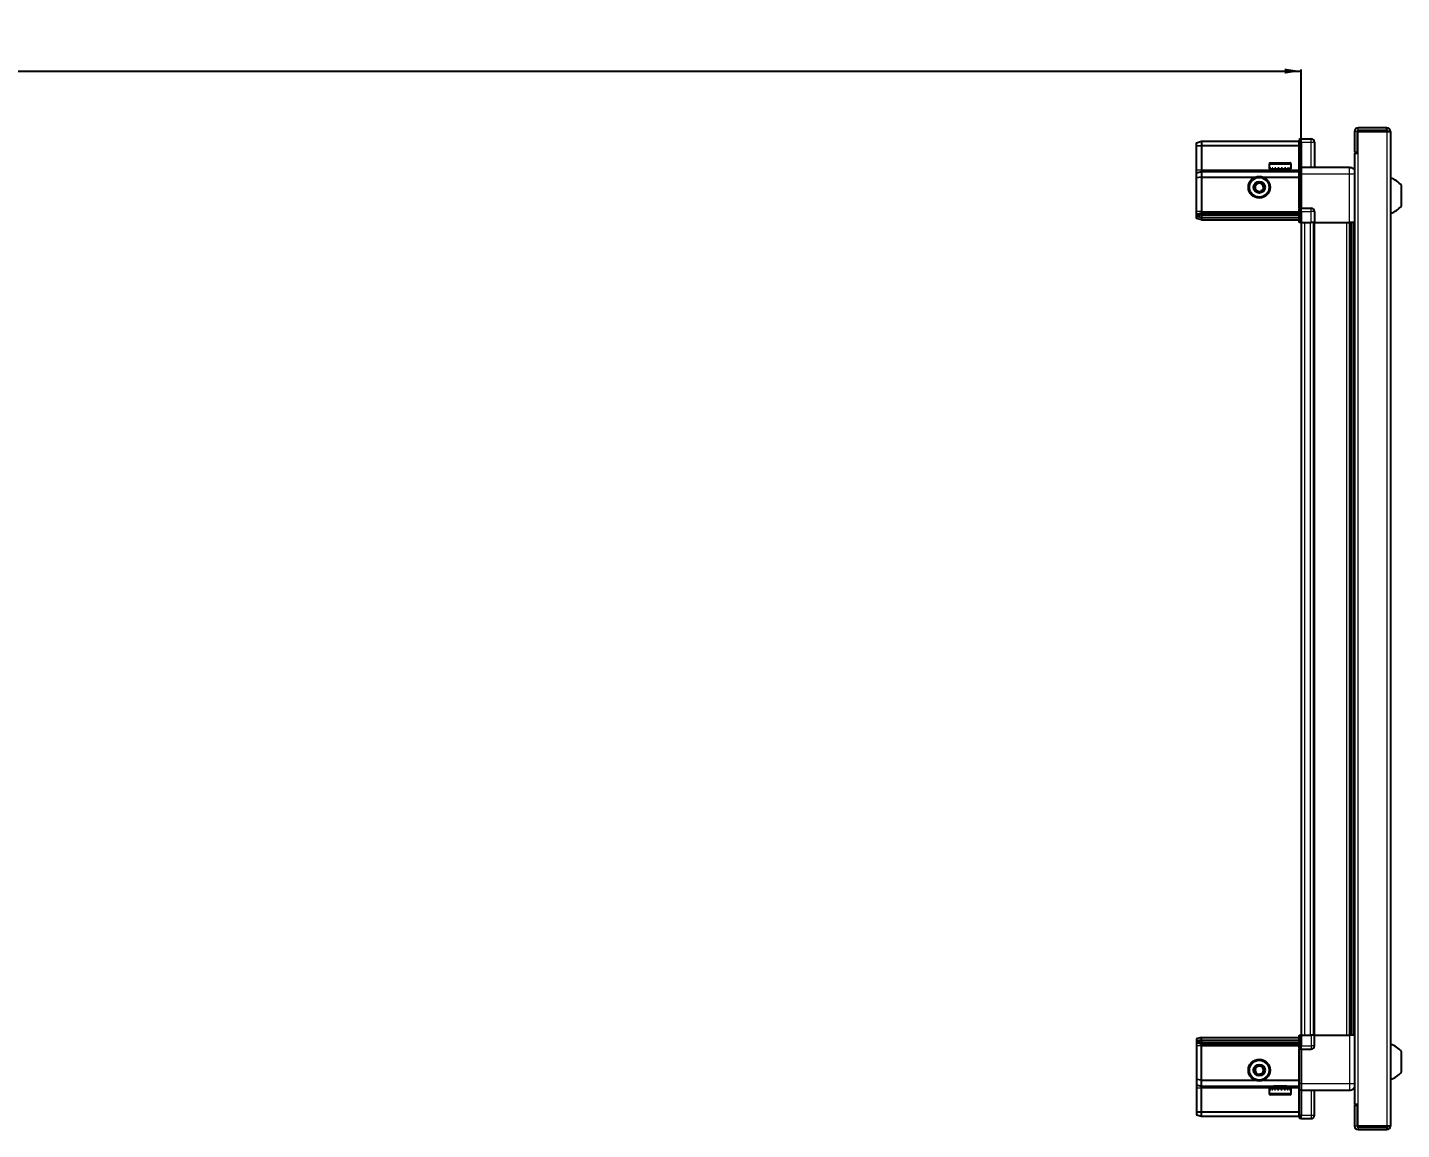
# Model space of a CAD drawing. Header units: millimetres. Extents: x 899 to 4301, y -776 to 1912.
# Drawn here: x 2703 to 3525, y 1194 to 1854 of the extents above; entities that cross this region are included whole.
import ezdxf

# ---------------------------------------------------------------- set-up
doc = ezdxf.new("R2010")
doc.units = ezdxf.units.MM
doc.layers.add('FORMAT', color=7, linetype='Continuous')
doc.styles.add('SLDTEXTSTYLE0', font='TXT', dxfattribs={"width": 0.75})
doc.dimstyles.new('SLDDIMSTYLE0', dxfattribs={"dimtxt": 20, "dimasz": 10, "dimexe": 0, "dimexo": 0.0625, "dimgap": 5, "dimtad": 2, "dimdec": 1, "dimrnd": 1e-09, "dimzin": 12, "dimdsep": 46, "dimtxsty": 'SLDTEXTSTYLE0', "dimsah": 1, "dimcen": 0.09, "dimadec": 0, "dimazin": 3, "dimtfac": 1, "dimtofl": 0, "dimtmove": 0, "dimatfit": 3, "dimfxl": 0, "dimfrac": 2, "dimtolj": 1, "dimtzin": 12, "dimarcsym": 0})

# ---------------------------------------------------------------- blocks, each defined once
blk = doc.blocks.new('_D_4')
at = {"layer": 'FORMAT'}
for p, q in [((1764.9, 1736.94), (1764.9, 1828.43)), ((1764.9, 1827.43), (3464.9, 1827.43)), ((3464.9, 1736.94), (3464.9, 1828.43))]:
    blk.add_line(p, q, dxfattribs=at)
for points in [[(1764.9, 1827.43), (1774.9, 1825.9), (1774.9, 1828.97)], [(3464.9, 1827.43), (3454.9, 1828.97), (3454.9, 1825.9)]]:
    blk.add_solid(points, dxfattribs=at)
at = {"layer": 'FORMAT', "insert": (2585.34, 1853.22), "char_height": 20, "attachment_point": 1, "style": 'SLDTEXTSTYLE0'}
blk.add_mtext('1700', dxfattribs=at)

msp = doc.modelspace()

# ---------------------------------------------------------------- linework, layer by layer
at = {"color": 7, "linetype": 'Continuous', "lineweight": 25}
for p, q in [((3516.15, 1793.43), (3498.85, 1793.43)), ((3516.15, 1791.93), (3516.15, 1793.43)), ((3402.25, 1784.63), (3405.25, 1785.43)), ((3402.25, 1782.78), (3402.25, 1784.63)), ((3405.25, 1785.43), (3405.25, 1782.93)), ((3405.25, 1785.43), (3463.55, 1785.43)), ((3464.41, 1786.93), (3463.55, 1786.43)), ((3464.41, 1786.93), (3463.55, 1786.43)), ((3463.55, 1786.43), (3463.55, 1784.93)), ((3463.55, 1770.13), (3463.55, 1784.93)), ((3464.75, 1786.93), (3464.41, 1786.93)), ((3464.75, 1786.93), (3464.41, 1786.93)), ((3464.75, 1784.93), (3464.75, 1786.93)), ((3464.75, 1786.93), (3464.75, 1786.93)), ((3464.75, 1786.93), (3470.75, 1786.93)), ((3464.75, 1784.93), (3464.75, 1770.13)), ((3472.75, 1784.93), (3472.75, 1769.93)), ((3496.75, 1791.33), (3496.75, 1778.93)), ((3498.25, 1791.33), (3498.25, 1778.93)), ((3498.75, 1778.43), (3498.75, 1791.33)), ((3498.75, 1791.33), (3516.15, 1791.33)), ((3516.15, 1791.93), (3498.85, 1791.93)), ((3516.15, 1791.33), (3518.25, 1791.33)), ((3518.25, 1791.33), (3518.25, 1196.53)), ((3402.25, 1782.78), (3405.25, 1782.93)), ((3402.25, 1768.43), (3402.25, 1782.78)), ((3405.25, 1782.93), (3405.25, 1768.43)), ((3405.25, 1782.93), (3463.55, 1782.93)), ((3496.65, 1778.43), (3496.65, 1209.43)), ((3496.65, 1778.43), (3498.75, 1778.43)), ((3496.75, 1778.93), (3498.25, 1778.93)), ((3402.25, 1766.63), (3402.25, 1768.43)), ((3405.25, 1768.43), (3405.25, 1767.43)), ((3445.75, 1771.83), (3445.75, 1768.93)), ((3445.75, 1768.93), (3445.79, 1768.93)), ((3445.91, 1769.43), (3445.79, 1769.43)), ((3445.79, 1769.43), (3445.79, 1768.93)), ((3445.79, 1768.93), (3445.91, 1768.93)), ((3445.91, 1769.43), (3445.91, 1768.93)), ((3445.91, 1768.93), (3446.32, 1768.93)), ((3446.66, 1769.43), (3446.32, 1769.43)), ((3446.32, 1769.43), (3446.32, 1768.93)), ((3446.32, 1768.93), (3446.66, 1768.93)), ((3446.55, 1772.63), (3457.95, 1772.63)), ((3446.66, 1769.43), (3446.66, 1768.93)), ((3446.66, 1768.93), (3447.43, 1768.93)), ((3447.95, 1769.43), (3447.43, 1769.43)), ((3447.43, 1769.43), (3447.43, 1768.93)), ((3447.43, 1768.93), (3447.95, 1768.93)), ((3447.85, 1768.93), (3447.85, 1768.83)), ((3447.85, 1768.83), (3456.65, 1768.83)), ((3447.95, 1769.43), (3447.95, 1768.93)), ((3447.95, 1768.93), (3449.01, 1768.93)), ((3448.25, 1768.43), (3448.94, 1767.95)), ((3448.25, 1768.43), (3456.25, 1768.43)), ((3448.94, 1767.95), (3448.25, 1767.47)), ((3448.94, 1767.95), (3455.56, 1767.95)), ((3449.67, 1769.43), (3449.01, 1769.43)), ((3449.01, 1769.43), (3449.01, 1768.93)), ((3449.01, 1768.93), (3449.67, 1768.93)), ((3449.67, 1769.43), (3449.67, 1768.93)), ((3449.67, 1768.93), (3450.91, 1768.93)), ((3451.64, 1769.43), (3450.91, 1769.43)), ((3450.91, 1769.43), (3450.91, 1768.93)), ((3450.91, 1768.93), (3451.34, 1768.93)), ((3451.34, 1769.43), (3451.34, 1768.93)), ((3451.64, 1769.43), (3451.64, 1768.93)), ((3451.64, 1768.93), (3452.94, 1768.93)), ((3453.67, 1769.43), (3452.94, 1769.43)), ((3452.94, 1769.43), (3452.94, 1768.93)), ((3453.21, 1769.43), (3453.21, 1768.93)), ((3453.21, 1768.93), (3453.67, 1768.93)), ((3453.67, 1769.43), (3453.67, 1768.93)), ((3453.67, 1768.93), (3454.9, 1768.93)), ((3455.56, 1769.43), (3454.9, 1769.43)), ((3454.9, 1769.43), (3454.9, 1768.93)), ((3454.9, 1768.93), (3455.56, 1768.93)), ((3455.56, 1769.43), (3455.56, 1768.93)), ((3455.56, 1768.93), (3456.61, 1768.93)), ((3455.56, 1767.95), (3456.25, 1768.43)), ((3456.25, 1767.47), (3455.56, 1767.95)), ((3457.13, 1769.43), (3456.61, 1769.43)), ((3456.61, 1769.43), (3456.61, 1768.93)), ((3456.61, 1768.93), (3457.13, 1768.93)), ((3456.65, 1768.83), (3456.65, 1768.93)), ((3457.13, 1769.43), (3457.13, 1768.93)), ((3457.13, 1768.93), (3457.88, 1768.93)), ((3458.22, 1769.43), (3457.88, 1769.43)), ((3457.88, 1769.43), (3457.88, 1768.93)), ((3457.88, 1768.93), (3458.22, 1768.93)), ((3458.22, 1769.43), (3458.22, 1768.93)), ((3458.22, 1768.93), (3458.61, 1768.93)), ((3458.72, 1769.43), (3458.61, 1769.43)), ((3458.61, 1769.43), (3458.61, 1768.93)), ((3458.61, 1768.93), (3458.72, 1768.93)), ((3458.72, 1769.43), (3458.72, 1768.93)), ((3458.72, 1768.93), (3458.75, 1768.93)), ((3458.75, 1768.93), (3458.75, 1771.83)), ((3463.55, 1769.93), (3463.55, 1770.13)), ((3464.75, 1769.93), (3463.55, 1769.93)), ((3463.55, 1765.93), (3463.55, 1769.93)), ((3464.75, 1770.13), (3464.75, 1769.93)), ((3464.75, 1769.93), (3464.75, 1765.93)), ((3464.75, 1769.93), (3493.75, 1769.93)), ((3402.25, 1766.63), (3405.25, 1767.43)), ((3402.25, 1763.6), (3402.25, 1766.63)), ((3405.25, 1763.93), (3402.25, 1763.6)), ((3402.25, 1743.43), (3402.25, 1763.6)), ((3405.25, 1767.43), (3405.25, 1763.93)), ((3405.25, 1767.43), (3463.55, 1767.43)), ((3405.25, 1763.93), (3405.25, 1743.43)), ((3405.25, 1763.93), (3437.25, 1763.93)), ((3442.25, 1763.93), (3463.55, 1763.93)), ((3448.25, 1767.47), (3448.25, 1767.43)), ((3448.25, 1767.47), (3456.25, 1767.47)), ((3456.25, 1767.43), (3456.25, 1767.47)), ((3463.55, 1745.63), (3463.55, 1765.93)), ((3464.75, 1765.93), (3464.75, 1745.63)), ((3524.85, 1746.93), (3524.85, 1758.93)), ((3402.25, 1741.63), (3402.25, 1743.43)), ((3405.25, 1743.43), (3405.25, 1742.43)), ((3463.55, 1745.43), (3463.55, 1745.63)), ((3464.75, 1745.43), (3463.55, 1745.43)), ((3463.55, 1745.43), (3463.55, 1744.76)), ((3463.55, 1736.93), (3463.55, 1744.76)), ((3464.41, 1743.43), (3464.41, 1736.93)), ((3464.75, 1745.63), (3464.75, 1745.43)), ((3464.75, 1743.43), (3464.75, 1745.43)), ((3464.75, 1745.43), (3470.75, 1745.43)), ((3464.75, 1743.43), (3464.75, 1745.43)), ((3464.75, 1743.43), (3464.75, 1736.93)), ((3472.75, 1743.43), (3472.75, 1736.93)), ((3405.25, 1742.43), (3402.25, 1741.63)), ((3402.25, 1740.89), (3402.25, 1741.63)), ((3405.25, 1741.43), (3402.25, 1740.89)), ((3402.25, 1740.39), (3402.25, 1740.89)), ((3402.25, 1739.24), (3402.25, 1740.39)), ((3405.25, 1739.93), (3402.25, 1740.39)), ((3405.25, 1738.43), (3402.25, 1739.24)), ((3405.25, 1742.43), (3405.25, 1741.43)), ((3405.25, 1742.43), (3463.55, 1742.43)), ((3405.25, 1741.43), (3405.25, 1739.93)), ((3405.25, 1741.43), (3463.55, 1741.43)), ((3405.25, 1739.93), (3463.55, 1739.93)), ((3405.25, 1739.93), (3405.25, 1738.43)), ((3405.25, 1738.43), (3463.55, 1738.43)), ((3464.41, 1736.93), (3463.55, 1736.93)), ((3464.75, 1736.93), (3464.41, 1736.93)), ((3464.75, 1736.93), (3470.75, 1736.93)), ((3464.9, 1736.93), (3464.9, 1250.93)), ((3472.75, 1736.93), (3470.75, 1736.93)), ((3472.1, 1736.93), (3472.1, 1250.93)), ((3472.75, 1736.93), (3493.75, 1736.93)), ((3494.77, 1250.93), (3494.77, 1736.93)), ((3494.81, 1250.93), (3494.81, 1736.93)), ((3496.6, 1736.93), (3496.6, 1250.93)), ((3463.55, 1243.11), (3463.55, 1250.93)), ((3463.55, 1250.93), (3464.41, 1250.93)), ((3464.41, 1250.93), (3464.41, 1250.93)), ((3464.41, 1250.93), (3464.41, 1244.43)), ((3464.75, 1250.93), (3464.41, 1250.93)), ((3464.75, 1250.93), (3464.75, 1244.43)), ((3464.75, 1250.93), (3464.75, 1250.93)), ((3464.75, 1250.93), (3470.75, 1250.93)), ((3464.75, 1250.93), (3464.75, 1244.43)), ((3472.75, 1250.93), (3470.75, 1250.93)), ((3472.75, 1244.43), (3472.75, 1250.93)), ((3472.75, 1250.93), (3493.75, 1250.93)), ((3405.25, 1249.43), (3402.25, 1248.63)), ((3402.25, 1248.63), (3402.25, 1247.48)), ((3405.25, 1247.93), (3402.25, 1247.48)), ((3402.25, 1247.48), (3402.25, 1246.98)), ((3405.25, 1246.43), (3402.25, 1246.98)), ((3402.25, 1246.98), (3402.25, 1246.24)), ((3405.25, 1245.43), (3402.25, 1246.24)), ((3402.25, 1246.24), (3402.25, 1244.43)), ((3402.25, 1244.43), (3402.25, 1224.27)), ((3405.25, 1247.93), (3405.25, 1249.43)), ((3405.25, 1249.43), (3463.55, 1249.43)), ((3405.25, 1246.43), (3405.25, 1247.93)), ((3405.25, 1247.93), (3463.55, 1247.93)), ((3405.25, 1246.43), (3463.55, 1246.43)), ((3405.25, 1245.43), (3405.25, 1246.43)), ((3405.25, 1245.43), (3463.55, 1245.43)), ((3405.25, 1244.43), (3405.25, 1245.43)), ((3405.25, 1223.93), (3405.25, 1244.43)), ((3463.55, 1243.11), (3463.55, 1242.43)), ((3464.75, 1242.43), (3463.55, 1242.43)), ((3463.55, 1242.23), (3463.55, 1242.43)), ((3463.55, 1221.93), (3463.55, 1242.23)), ((3464.75, 1242.43), (3464.75, 1244.43)), ((3464.75, 1242.43), (3464.75, 1242.23)), ((3464.75, 1242.43), (3470.75, 1242.43)), ((3464.75, 1242.23), (3464.75, 1221.93)), ((3524.85, 1228.93), (3524.85, 1240.93)), ((3405.25, 1223.93), (3402.25, 1224.27)), ((3402.25, 1224.27), (3402.25, 1221.24)), ((3402.25, 1221.24), (3405.25, 1220.43)), ((3402.25, 1221.24), (3402.25, 1219.43)), ((3402.25, 1219.43), (3402.25, 1205.09)), ((3405.25, 1223.93), (3437.25, 1223.93)), ((3405.25, 1220.43), (3405.25, 1223.93)), ((3405.25, 1220.43), (3463.55, 1220.43)), ((3405.25, 1219.43), (3405.25, 1220.43)), ((3405.25, 1204.93), (3405.25, 1219.43)), ((3442.25, 1223.93), (3463.55, 1223.93)), ((3445.75, 1218.93), (3445.75, 1216.03)), ((3445.77, 1218.93), (3445.75, 1218.93)), ((3445.77, 1218.43), (3445.77, 1218.93)), ((3445.86, 1218.93), (3445.77, 1218.93)), ((3445.77, 1218.43), (3445.86, 1218.43)), ((3445.86, 1218.43), (3445.86, 1218.93)), ((3446.24, 1218.93), (3445.86, 1218.93)), ((3446.24, 1218.43), (3446.24, 1218.93)), ((3446.56, 1218.93), (3446.24, 1218.93)), ((3446.24, 1218.43), (3446.56, 1218.43)), ((3446.56, 1218.43), (3446.56, 1218.93)), ((3447.29, 1218.93), (3446.56, 1218.93)), ((3447.29, 1218.43), (3447.29, 1218.93)), ((3447.8, 1218.93), (3447.29, 1218.93)), ((3447.29, 1218.43), (3447.8, 1218.43)), ((3447.8, 1218.43), (3447.8, 1218.93)), ((3448.84, 1218.93), (3447.8, 1218.93)), ((3447.85, 1219.03), (3447.85, 1218.93)), ((3456.65, 1219.03), (3447.85, 1219.03)), ((3448.25, 1220.43), (3448.25, 1220.4)), ((3448.25, 1220.4), (3448.94, 1219.92)), ((3456.25, 1220.4), (3448.25, 1220.4)), ((3448.94, 1219.92), (3448.25, 1219.43)), ((3456.25, 1219.43), (3448.25, 1219.43)), ((3448.84, 1218.43), (3448.84, 1218.93)), ((3449.49, 1218.93), (3448.84, 1218.93)), ((3448.84, 1218.43), (3449.49, 1218.43)), ((3455.56, 1219.92), (3448.94, 1219.92)), ((3449.49, 1218.43), (3449.49, 1218.93)), ((3450.71, 1218.93), (3449.49, 1218.93)), ((3450.71, 1218.43), (3450.71, 1218.93)), ((3451.21, 1218.93), (3450.71, 1218.93)), ((3450.71, 1218.43), (3451.44, 1218.43)), ((3451.21, 1218.43), (3451.21, 1218.93)), ((3451.44, 1218.43), (3451.44, 1218.93)), ((3452.74, 1218.93), (3451.44, 1218.93)), ((3452.74, 1218.43), (3452.74, 1218.93)), ((3452.74, 1218.43), (3453.47, 1218.43)), ((3453.08, 1218.43), (3453.08, 1218.93)), ((3453.47, 1218.93), (3453.08, 1218.93)), ((3453.47, 1218.43), (3453.47, 1218.93)), ((3454.72, 1218.93), (3453.47, 1218.93)), ((3454.72, 1218.43), (3454.72, 1218.93)), ((3455.39, 1218.93), (3454.72, 1218.93)), ((3454.72, 1218.43), (3455.39, 1218.43)), ((3455.39, 1218.43), (3455.39, 1218.93)), ((3456.46, 1218.93), (3455.39, 1218.93)), ((3455.56, 1219.92), (3456.25, 1220.4)), ((3456.25, 1219.43), (3455.56, 1219.92)), ((3456.25, 1220.4), (3456.25, 1220.43)), ((3456.46, 1218.43), (3456.46, 1218.93)), ((3456.99, 1218.93), (3456.46, 1218.93)), ((3456.46, 1218.43), (3456.99, 1218.43)), ((3456.65, 1218.93), (3456.65, 1219.03)), ((3456.99, 1218.43), (3456.99, 1218.93)), ((3457.78, 1218.93), (3456.99, 1218.93)), ((3457.78, 1218.43), (3457.78, 1218.93)), ((3458.13, 1218.93), (3457.78, 1218.93)), ((3457.78, 1218.43), (3458.13, 1218.43)), ((3458.13, 1218.43), (3458.13, 1218.93)), ((3458.56, 1218.93), (3458.13, 1218.93)), ((3458.56, 1218.43), (3458.56, 1218.93)), ((3458.7, 1218.93), (3458.56, 1218.93)), ((3458.56, 1218.43), (3458.7, 1218.43)), ((3458.7, 1218.43), (3458.7, 1218.93)), ((3458.75, 1218.93), (3458.7, 1218.93)), ((3458.75, 1216.03), (3458.75, 1218.93)), ((3463.55, 1217.93), (3463.55, 1221.93)), ((3464.75, 1217.93), (3463.55, 1217.93)), ((3463.55, 1217.73), (3463.55, 1217.93)), ((3463.55, 1202.93), (3463.55, 1217.73)), ((3464.75, 1221.93), (3464.75, 1217.93)), ((3464.75, 1217.93), (3464.75, 1217.73)), ((3464.75, 1217.93), (3493.75, 1217.93)), ((3464.75, 1217.73), (3464.75, 1202.93)), ((3464.75, 1217.73), (3464.75, 1202.93)), ((3472.75, 1202.93), (3472.75, 1217.93)), ((3457.95, 1215.23), (3446.55, 1215.23)), ((3498.75, 1209.43), (3496.65, 1209.43)), ((3496.75, 1208.93), (3496.75, 1196.53)), ((3496.75, 1208.93), (3498.25, 1208.93)), ((3498.25, 1208.93), (3498.25, 1196.53)), ((3498.75, 1196.53), (3498.75, 1209.43)), ((3402.25, 1205.09), (3405.25, 1204.93)), ((3402.25, 1205.09), (3402.25, 1203.24)), ((3402.25, 1203.24), (3405.25, 1202.43)), ((3405.25, 1204.93), (3463.55, 1204.93)), ((3405.25, 1202.43), (3405.25, 1204.93)), ((3405.25, 1202.43), (3463.55, 1202.43)), ((3463.55, 1202.93), (3463.55, 1201.43)), ((3463.55, 1201.43), (3464.41, 1200.93)), ((3464.75, 1200.93), (3464.41, 1200.93)), ((3464.75, 1200.93), (3464.75, 1202.93)), ((3464.75, 1200.93), (3470.75, 1200.93)), ((3516.15, 1196.53), (3498.75, 1196.53)), ((3498.85, 1195.93), (3516.15, 1195.93)), ((3498.85, 1194.43), (3516.15, 1194.43)), ((3518.25, 1196.53), (3516.15, 1196.53)), ((3516.15, 1195.93), (3516.15, 1194.43))]:
    msp.add_line(p, q, dxfattribs=at)
at = {"color": 8, "linetype": 'Continuous', "lineweight": 18}
for p, q in [((3498.85, 1791.93), (3498.85, 1793.43)), ((3464.75, 1784.93), (3463.55, 1784.93)), ((3464.75, 1784.93), (3470.75, 1784.93)), ((3470.75, 1784.93), (3470.75, 1786.93)), ((3470.75, 1769.93), (3470.75, 1784.93)), ((3470.75, 1784.93), (3472.75, 1784.93)), ((3498.25, 1791.33), (3496.75, 1791.33)), ((3516.15, 1791.33), (3516.15, 1196.53)), ((3498.75, 1778.43), (3498.75, 1209.43)), ((3402.25, 1768.43), (3405.25, 1768.43)), ((3405.25, 1768.43), (3448.25, 1768.43)), ((3445.75, 1771.83), (3458.75, 1771.83)), ((3456.25, 1768.43), (3463.55, 1768.43)), ((3463.55, 1770.13), (3464.75, 1770.13)), ((3464.75, 1765.93), (3463.55, 1765.93)), ((3464.75, 1765.93), (3493.75, 1765.93)), ((3493.75, 1736.93), (3493.75, 1765.93)), ((3405.25, 1743.43), (3402.25, 1743.43)), ((3405.25, 1743.43), (3463.55, 1743.43)), ((3463.55, 1745.63), (3464.75, 1745.63)), ((3464.75, 1743.43), (3464.41, 1743.43)), ((3464.75, 1743.43), (3470.75, 1743.43)), ((3470.75, 1743.43), (3470.75, 1745.43)), ((3470.75, 1736.93), (3470.75, 1743.43)), ((3472.75, 1743.43), (3470.75, 1743.43)), ((3466.9, 1736.93), (3466.9, 1250.93)), ((3470.1, 1736.93), (3470.1, 1250.93)), ((3472.75, 1736.93), (3472.75, 1250.93)), ((3492.15, 1250.93), (3492.15, 1736.93)), ((3493.56, 1736.93), (3493.56, 1250.93)), ((3496.01, 1250.93), (3496.01, 1736.93)), ((3464.75, 1250.93), (3464.41, 1250.93)), ((3470.75, 1250.93), (3470.75, 1244.43)), ((3493.75, 1250.93), (3493.75, 1221.93)), ((3405.25, 1244.43), (3402.25, 1244.43)), ((3405.25, 1244.43), (3463.55, 1244.43)), ((3464.75, 1242.23), (3463.55, 1242.23)), ((3464.75, 1244.43), (3464.41, 1244.43)), ((3464.75, 1244.43), (3470.75, 1244.43)), ((3472.75, 1244.43), (3470.75, 1244.43)), ((3470.75, 1244.43), (3470.75, 1242.43)), ((3402.25, 1219.43), (3405.25, 1219.43)), ((3405.25, 1219.43), (3448.25, 1219.43)), ((3456.25, 1219.43), (3463.55, 1219.43)), ((3464.75, 1221.93), (3463.55, 1221.93)), ((3464.75, 1217.73), (3463.55, 1217.73)), ((3464.75, 1221.93), (3493.75, 1221.93)), ((3470.75, 1217.93), (3470.75, 1202.93)), ((3458.75, 1216.03), (3445.75, 1216.03)), ((3464.75, 1202.93), (3463.55, 1202.93)), ((3464.75, 1202.93), (3470.75, 1202.93)), ((3470.75, 1202.93), (3472.75, 1202.93)), ((3470.75, 1202.93), (3470.75, 1200.93)), ((3498.25, 1196.53), (3496.75, 1196.53)), ((3498.85, 1195.93), (3498.85, 1194.43))]:
    msp.add_line(p, q, dxfattribs=at)
at = {"color": 7, "linetype": 'Continuous', "lineweight": 25}
for centre, radius in [((3439.75, 1757.93), 6.5), ((3439.75, 1757.93), 3.46), ((3439.75, 1229.93), 6.5), ((3439.75, 1229.93), 3.46)]:
    msp.add_circle(centre, radius, dxfattribs=at)
at = {"color": 8, "linetype": 'Continuous', "lineweight": 18}
for centre in [(3439.75, 1757.93), (3439.75, 1229.93)]:
    msp.add_circle(centre, 5.7, dxfattribs=at)
at = {"color": 7, "linetype": 'Continuous', "lineweight": 25}
for centre, radius, start, end in [((3498.85, 1791.33), 2.1, 90, 180), ((3516.15, 1791.33), 2.1, 0, 90), ((3470.75, 1784.93), 2, 0, 90), ((3498.85, 1791.33), 0.6, 90, 180), ((3516.15, 1791.33), 0.6, 0, 90), ((3446.55, 1771.83), 0.8, 90, 180), ((3447.85, 1768.43), 0.4, 0, 90), ((3456.65, 1768.43), 0.4, 90, 180), ((3457.95, 1771.83), 0.8, 0, 90), ((3439.75, 1757.93), 2.5, 120.74103, 180.74103), ((3439.75, 1757.93), 2.5, 60.74103, 120.74103), ((3439.75, 1757.93), 2.5, 0.74103, 60.74103), ((3515.22, 1751.91), 11.91, 36.1266, 75.29965), ((3439.75, 1757.93), 2.5, 180.74103, 240.74103), ((3439.75, 1757.93), 2.5, 240.74103, 300.74103), ((3439.75, 1757.93), 2.5, 300.74103, 0.74103), ((3470.75, 1743.43), 2, 0, 90), ((3515.22, 1753.96), 11.91, 284.70035, 323.8734), ((3470.75, 1244.43), 2, 270, 0), ((3515.22, 1233.91), 11.91, 36.1266, 75.29965), ((3439.75, 1229.93), 2.5, 155.91157, 215.91157), ((3439.75, 1229.93), 2.5, 95.91157, 155.91157), ((3439.75, 1229.93), 2.5, 215.91157, 275.91157), ((3439.75, 1229.93), 2.5, 35.91157, 95.91157), ((3439.75, 1229.93), 2.5, 275.91157, 335.91157), ((3439.75, 1229.93), 2.5, 335.91157, 35.91157), ((3515.22, 1235.96), 11.91, 284.70035, 323.8734), ((3447.85, 1219.43), 0.4, 270, 0), ((3456.65, 1219.43), 0.4, 180, 270), ((3446.55, 1216.03), 0.8, 180, 270), ((3457.95, 1216.03), 0.8, 270, 0), ((3470.75, 1202.93), 2, 270, 0), ((3498.85, 1196.53), 2.1, 180, 270), ((3498.85, 1196.53), 0.6, 180, 270), ((3516.15, 1196.53), 2.1, 270, 0), ((3516.15, 1196.53), 0.6, 270, 0)]:
    msp.add_arc(centre, radius, start, end, dxfattribs=at)
for centre, start_param, end_param in [((3460.95, 1743.43), 0, 0.722734), ((3460.95, 1244.43), 5.560451, 6.283185)]:
    msp.add_ellipse(centre, major_axis=(3.46, 0), ratio=0.57735, start_param=start_param, end_param=end_param, dxfattribs=at)
for points, knots in [([(3493.75, 1769.93), (3494.19, 1769.89), (3494.87, 1769.82), (3495.68, 1769.38), (3496.23, 1768.94), (3496.51, 1768.57), (3496.65, 1768.39)], [0, 0, 0, 0, 0.3842982, 0.5911726, 0.8024372, 1, 1, 1, 1]), ([(3437.23, 1759.34), (3437.67, 1759.61), (3438.5, 1760.1), (3439.33, 1760.59), (3439.71, 1760.82)], [0, 0, 0, 0, 0.5346859, 1, 1, 1, 1]), ([(3437.27, 1756.46), (3437.27, 1756.58), (3437.26, 1757.18), (3437.24, 1758.18), (3437.23, 1759), (3437.23, 1759.34)], [0, 0, 0, 0, 0.1331247, 0.6370994, 1, 1, 1, 1]), ([(3439.71, 1760.82), (3440.16, 1760.57), (3441, 1760.1), (3441.84, 1759.63), (3442.23, 1759.41)], [0, 0, 0, 0, 0.534686, 1, 1, 1, 1]), ([(3442.23, 1759.41), (3442.23, 1759.06), (3442.24, 1758.24), (3442.26, 1757.25), (3442.27, 1756.65), (3442.27, 1756.52)], [0, 0, 0, 0, 0.362901, 0.866875, 1, 1, 1, 1]), ([(3439.79, 1755.05), (3439.34, 1755.3), (3438.49, 1755.77), (3437.66, 1756.24), (3437.27, 1756.46)], [0, 0, 0, 0, 0.534686, 1, 1, 1, 1]), ([(3442.27, 1756.52), (3441.82, 1756.26), (3440.99, 1755.77), (3440.17, 1755.28), (3439.79, 1755.05)], [0, 0, 0, 0, 0.534686, 1, 1, 1, 1]), ([(3496.6, 1736.93), (3496.56, 1736.93), (3496.34, 1736.93), (3495.62, 1736.93), (3494.66, 1736.93), (3494.01, 1736.93), (3493.75, 1736.93)], [0, 0, 0, 0, 0.071707, 0.420979, 0.770251, 1, 1, 1, 1]), ([(3496.6, 1250.93), (3496.56, 1250.93), (3496.34, 1250.93), (3495.62, 1250.93), (3494.66, 1250.93), (3494.01, 1250.93), (3493.75, 1250.93)], [0, 0, 0, 0, 0.071707, 0.420979, 0.770251, 1, 1, 1, 1]), ([(3436.88, 1229.64), (3437.09, 1230.11), (3437.48, 1230.99), (3437.87, 1231.86), (3438.06, 1232.27)], [0, 0, 0, 0, 0.534686, 1, 1, 1, 1]), ([(3438.57, 1227.3), (3438.27, 1227.72), (3437.7, 1228.5), (3437.14, 1229.27), (3436.88, 1229.64)], [0, 0, 0, 0, 0.5346859, 1, 1, 1, 1]), ([(3438.06, 1232.27), (3438.4, 1232.31), (3439.22, 1232.39), (3440.21, 1232.49), (3440.8, 1232.56), (3440.93, 1232.57)], [0, 0, 0, 0, 0.3629006, 0.8668753, 1, 1, 1, 1]), ([(3441.44, 1227.6), (3441.32, 1227.58), (3440.72, 1227.52), (3439.73, 1227.42), (3438.91, 1227.33), (3438.57, 1227.3)], [0, 0, 0, 0, 0.1331247, 0.6370994, 1, 1, 1, 1]), ([(3440.93, 1232.57), (3441.23, 1232.15), (3441.79, 1231.37), (3442.36, 1230.59), (3442.62, 1230.23)], [0, 0, 0, 0, 0.534686, 1, 1, 1, 1]), ([(3442.62, 1230.23), (3442.41, 1229.76), (3442.02, 1228.88), (3441.62, 1228), (3441.44, 1227.6)], [0, 0, 0, 0, 0.534686, 1, 1, 1, 1]), ([(3493.75, 1217.93), (3494.19, 1217.98), (3494.87, 1218.05), (3495.68, 1218.49), (3496.23, 1218.93), (3496.51, 1219.3), (3496.65, 1219.48)], [0, 0, 0, 0, 0.384298, 0.591173, 0.802437, 1, 1, 1, 1])]:
    msp.add_open_spline(points, degree=3, knots=knots, dxfattribs=at)
at = {"color": 8, "linetype": 'Continuous', "lineweight": 18}
for points in [[(3493.75, 1765.93), (3493.75, 1766.46), (3493.75, 1767.51), (3493.75, 1768.83), (3493.75, 1769.75), (3493.75, 1769.87), (3493.75, 1769.93)], [(3493.75, 1221.93), (3493.75, 1221.41), (3493.75, 1220.36), (3493.75, 1219.04), (3493.75, 1218.11), (3493.75, 1217.99), (3493.75, 1217.93)]]:
    msp.add_open_spline(points, degree=3, dxfattribs=at)
for points in [[(3493.75, 1765.93), (3494.19, 1765.93), (3494.87, 1765.93), (3495.68, 1765.93), (3496.23, 1765.93), (3496.51, 1765.93), (3496.65, 1765.93)], [(3493.75, 1221.93), (3494.19, 1221.93), (3494.87, 1221.93), (3495.68, 1221.93), (3496.23, 1221.93), (3496.51, 1221.93), (3496.65, 1221.93)]]:
    msp.add_open_spline(points, degree=3, knots=[0, 0, 0, 0, 0.384298, 0.591173, 0.802437, 1, 1, 1, 1], dxfattribs=at)

# ---------------------------------------------------------------- dimensions: what is measured, and where the dimension line sits
at = {"layer": 'FORMAT'}
dim = msp.add_linear_dim(base=(3464.9, 1827.43), p1=(1764.9, 1736.93), p2=(3464.9, 1736.93), angle=0, dimstyle='SLDDIMSTYLE0', dxfattribs=at)
dim.commit()
dim.dimension.update_dxf_attribs({"geometry": '_D_4', "text_midpoint": (2614.9, 1827.43), "dimtype": 160})

doc.saveas('drawing.dxf')
